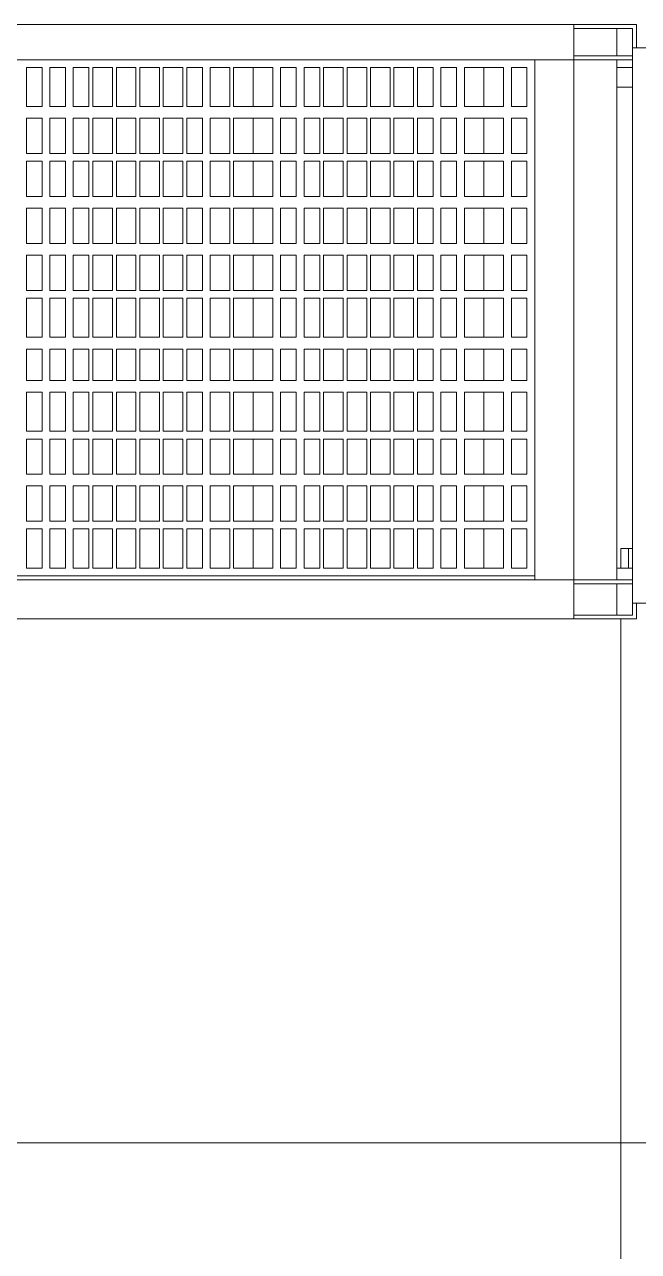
# Model space of a CAD drawing. Header units: metres. Extents: x -13545 to 152404, y -11890 to 28436.
# Drawn here: x 3751.6 to 3802.2, y 631 to 732.1 of the extents above; entities that cross this region are included whole.
import ezdxf

# ---------------------------------------------------------------- set-up
doc = ezdxf.new("R2010")
doc.units = ezdxf.units.M
doc.header["$LTSCALE"] = 100
doc.header["$MEASUREMENT"] = 0
doc.layers.get('0').update_dxf_attribs({"color": 9, "lineweight": 9})
doc.layers.add('25', color=8, linetype='Continuous', lineweight=9)
doc.layers.add('32-ekipman', color=9, linetype='Continuous', lineweight=9)
doc.styles.add('MuuM_TEXT-STANDART', font='ARIALN.TTF')
doc.dimstyles.new('MuuM_DIM200', dxfattribs={"dimscale": 20, "dimtxt": 2, "dimasz": 1, "dimexe": 1, "dimexo": 1, "dimgap": 1, "dimtad": 1, "dimdec": 1, "dimrnd": 0.5, "dimdsep": 46, "dimtxsty": 'MuuM_TEXT-STANDART', "dimblk": 'ARCHTICK', "dimcen": 0, "dimdle": 0.15, "dimclrd": 256, "dimclre": 256, "dimclrt": 256, "dimadec": 0, "dimazin": 0, "dimtfac": 5, "dimtdec": 1, "dimtix": 1, "dimtmove": 2, "dimatfit": 3, "dimldrblk": 'DOT', "dimfxl": 3, "dimfxlon": 1, "dimtolj": 1, "dimlwd": -1, "dimlwe": -1, "dimarcsym": 0})

# ---------------------------------------------------------------- blocks, each defined once
blk = doc.blocks.new('h')
for points in [[(182022.55, -16254.81), (182022.55, -16361.12)], [(182021.59, -16361.12), (182021.26, -16361.12), (182021.26, -16361.77)], [(182096.97, -16361.12), (182021.59, -16361.12)], [(182026.42, -16361.44), (182026.42, -16361.12)], [(182021.26, -16361.77), (182021.26, -16362.41)], [(182021.59, -16361.44), (182026.42, -16361.44)], [(182021.59, -16361.77), (182021.59, -16361.44)], [(182021.59, -16363.7), (182021.59, -16361.77)], [(182022.88, -16361.44), (182022.88, -16364.02)], [(182026.42, -16361.44), (182026.42, -16361.77)], [(182026.42, -16361.77), (182026.42, -16361.44)], [(182026.42, -16361.44), (182026.42, -16364.02)], [(182026.42, -16361.77), (182026.42, -16363.7)], [(182026.42, -16363.7), (182026.42, -16361.77)], [(182007.73, -16362.41), (182021.59, -16362.41)], [(182021.59, -16408.16), (182021.59, -16362.41)], [(182021.59, -16364.02), (182021.59, -16363.7)], [(182026.42, -16364.02), (182021.59, -16364.02)], [(182021.59, -16364.34), (182119.85, -16364.34)], [(182022.88, -16365.31), (182022.88, -16364.34)], [(182022.88, -16364.34), (182022.88, -16407.19)], [(182026.42, -16364.02), (182026.42, -16363.7)], [(182026.42, -16363.7), (182026.42, -16363.7)], [(182026.42, -16363.7), (182026.42, -16364.02)], [(182026.42, -16364.34), (182026.42, -16364.02)], [(182026.42, -16364.34), (182026.42, -16407.19)], [(182026.42, -16365.31), (182026.42, -16364.34)], [(182026.42, -16364.34), (182026.42, -16407.19)], [(182026.42, -16364.34), (182026.42, -16407.19)], [(182029.64, -16364.34), (182029.64, -16407.19)], [(182021.59, -16365.31), (182022.88, -16365.31)], [(182021.91, -16365.31), (182021.91, -16366.92)], [(182022.55, -16365.31), (182022.55, -16366.92)], [(182093.11, -16364.67), (182029.64, -16364.67)], [(182029.64, -16407.19), (182029.64, -16364.67)], [(182030.29, -16365.31), (182031.57, -16365.31)], [(182030.29, -16368.53), (182030.29, -16365.31)], [(182031.57, -16365.31), (182031.57, -16368.53)], [(182032.22, -16365.31), (182033.83, -16365.31)], [(182032.22, -16368.53), (182032.22, -16365.31)], [(182033.83, -16365.31), (182035.44, -16365.31)], [(182033.83, -16365.31), (182033.83, -16368.53)], [(182033.83, -16368.53), (182033.83, -16365.31)], [(182035.44, -16365.31), (182035.44, -16368.53)], [(182036.08, -16365.31), (182037.37, -16365.31)], [(182036.08, -16368.53), (182036.08, -16365.31)], [(182037.37, -16365.31), (182037.37, -16368.53)], [(182038.02, -16365.31), (182039.31, -16365.31)], [(182038.02, -16368.53), (182038.02, -16365.31)], [(182039.31, -16365.31), (182039.31, -16368.53)], [(182039.63, -16365.31), (182041.24, -16365.31)], [(182039.63, -16368.53), (182039.63, -16365.31)], [(182041.24, -16365.31), (182041.24, -16368.53)], [(182041.56, -16365.31), (182043.17, -16365.31)], [(182041.56, -16368.53), (182041.56, -16365.31)], [(182043.17, -16365.31), (182043.17, -16368.53)], [(182043.49, -16365.31), (182045.11, -16365.31)], [(182043.49, -16368.53), (182043.49, -16365.31)], [(182045.11, -16365.31), (182045.11, -16368.53)], [(182045.43, -16365.31), (182047.04, -16365.31)], [(182045.43, -16368.53), (182045.43, -16365.31)], [(182047.04, -16365.31), (182047.04, -16368.53)], [(182047.36, -16365.31), (182048.65, -16365.31)], [(182047.36, -16368.53), (182047.36, -16365.31)], [(182048.65, -16365.31), (182048.65, -16368.53)], [(182049.29, -16365.31), (182050.58, -16365.31)], [(182049.29, -16368.53), (182049.29, -16365.31)], [(182050.58, -16365.31), (182050.58, -16368.53)], [(182051.23, -16365.31), (182052.84, -16365.31)], [(182051.23, -16368.53), (182051.23, -16365.31)], [(182052.84, -16365.31), (182054.45, -16365.31)], [(182052.84, -16365.31), (182052.84, -16368.53)], [(182052.84, -16368.53), (182052.84, -16365.31)], [(182054.45, -16365.31), (182054.45, -16368.53)], [(182054.77, -16365.31), (182056.38, -16365.31)], [(182054.77, -16368.53), (182054.77, -16365.31)], [(182056.38, -16365.31), (182056.38, -16368.53)], [(182057.03, -16365.31), (182058.31, -16365.31)], [(182057.03, -16368.53), (182057.03, -16365.31)], [(182058.31, -16365.31), (182058.31, -16368.53)], [(182058.64, -16365.31), (182060.25, -16365.31)], [(182058.64, -16368.53), (182058.64, -16365.31)], [(182060.25, -16365.31), (182060.25, -16368.53)], [(182060.57, -16365.31), (182062.18, -16365.31)], [(182060.57, -16368.53), (182060.57, -16365.31)], [(182062.18, -16365.31), (182062.18, -16368.53)], [(182062.5, -16365.31), (182064.11, -16365.31)], [(182062.5, -16368.53), (182062.5, -16365.31)], [(182064.11, -16365.31), (182064.11, -16368.53)], [(182064.44, -16365.31), (182066.05, -16365.31)], [(182064.44, -16368.53), (182064.44, -16365.31)], [(182066.05, -16365.31), (182066.05, -16368.53)], [(182066.37, -16365.31), (182067.66, -16365.31)], [(182066.37, -16368.53), (182066.37, -16365.31)], [(182067.66, -16365.31), (182067.66, -16368.53)], [(182068.3, -16365.31), (182069.59, -16365.31)], [(182068.3, -16368.53), (182068.3, -16365.31)], [(182069.59, -16365.31), (182069.59, -16368.53)], [(182070.23, -16365.31), (182071.52, -16365.31)], [(182070.23, -16368.53), (182070.23, -16365.31)], [(182071.52, -16365.31), (182071.52, -16368.53)], [(182022.55, -16366.92), (182021.59, -16366.92)], [(182031.57, -16368.53), (182030.29, -16368.53)], [(182030.29, -16369.18), (182031.57, -16369.18)], [(182030.29, -16372.08), (182030.29, -16369.18)], [(182031.57, -16369.18), (182031.57, -16372.08)], [(182033.83, -16368.53), (182032.22, -16368.53)], [(182032.22, -16369.18), (182033.83, -16369.18)], [(182032.22, -16372.08), (182032.22, -16369.18)], [(182035.44, -16368.53), (182033.83, -16368.53)], [(182033.83, -16369.18), (182035.44, -16369.18)], [(182033.83, -16369.18), (182033.83, -16372.08)], [(182033.83, -16372.08), (182033.83, -16369.18)], [(182035.44, -16369.18), (182035.44, -16372.08)], [(182037.37, -16368.53), (182036.08, -16368.53)], [(182036.08, -16369.18), (182037.37, -16369.18)], [(182036.08, -16372.08), (182036.08, -16369.18)], [(182037.37, -16369.18), (182037.37, -16372.08)], [(182039.31, -16368.53), (182038.02, -16368.53)], [(182038.02, -16369.18), (182039.31, -16369.18)], [(182038.02, -16372.08), (182038.02, -16369.18)], [(182039.31, -16369.18), (182039.31, -16372.08)], [(182041.24, -16368.53), (182039.63, -16368.53)], [(182039.63, -16369.18), (182041.24, -16369.18)], [(182039.63, -16372.08), (182039.63, -16369.18)], [(182041.24, -16369.18), (182041.24, -16372.08)], [(182043.17, -16368.53), (182041.56, -16368.53)], [(182041.56, -16369.18), (182043.17, -16369.18)], [(182041.56, -16372.08), (182041.56, -16369.18)], [(182043.17, -16369.18), (182043.17, -16372.08)], [(182045.11, -16368.53), (182043.49, -16368.53)], [(182043.49, -16369.18), (182045.11, -16369.18)], [(182043.49, -16372.08), (182043.49, -16369.18)], [(182045.11, -16369.18), (182045.11, -16372.08)], [(182047.04, -16368.53), (182045.43, -16368.53)], [(182045.43, -16369.18), (182047.04, -16369.18)], [(182045.43, -16372.08), (182045.43, -16369.18)], [(182047.04, -16369.18), (182047.04, -16372.08)], [(182048.65, -16368.53), (182047.36, -16368.53)], [(182047.36, -16369.18), (182048.65, -16369.18)], [(182047.36, -16372.08), (182047.36, -16369.18)], [(182048.65, -16369.18), (182048.65, -16372.08)], [(182050.58, -16368.53), (182049.29, -16368.53)], [(182049.29, -16369.18), (182050.58, -16369.18)], [(182049.29, -16372.08), (182049.29, -16369.18)], [(182050.58, -16369.18), (182050.58, -16372.08)], [(182052.84, -16368.53), (182051.23, -16368.53)], [(182051.23, -16369.18), (182052.84, -16369.18)], [(182051.23, -16372.08), (182051.23, -16369.18)], [(182054.45, -16368.53), (182052.84, -16368.53)], [(182052.84, -16369.18), (182054.45, -16369.18)], [(182052.84, -16369.18), (182052.84, -16372.08)], [(182052.84, -16372.08), (182052.84, -16369.18)], [(182054.45, -16369.18), (182054.45, -16372.08)], [(182056.38, -16368.53), (182054.77, -16368.53)], [(182054.77, -16369.18), (182056.38, -16369.18)], [(182054.77, -16372.08), (182054.77, -16369.18)], [(182056.38, -16369.18), (182056.38, -16372.08)], [(182058.31, -16368.53), (182057.03, -16368.53)], [(182057.03, -16369.18), (182058.31, -16369.18)], [(182057.03, -16372.08), (182057.03, -16369.18)], [(182058.31, -16369.18), (182058.31, -16372.08)], [(182060.25, -16368.53), (182058.64, -16368.53)], [(182058.64, -16369.18), (182060.25, -16369.18)], [(182058.64, -16372.08), (182058.64, -16369.18)], [(182060.25, -16369.18), (182060.25, -16372.08)], [(182062.18, -16368.53), (182060.57, -16368.53)], [(182060.57, -16369.18), (182062.18, -16369.18)], [(182060.57, -16372.08), (182060.57, -16369.18)], [(182062.18, -16369.18), (182062.18, -16372.08)], [(182064.11, -16368.53), (182062.5, -16368.53)], [(182062.5, -16369.18), (182064.11, -16369.18)], [(182062.5, -16372.08), (182062.5, -16369.18)], [(182064.11, -16369.18), (182064.11, -16372.08)], [(182066.05, -16368.53), (182064.44, -16368.53)], [(182064.44, -16369.18), (182066.05, -16369.18)], [(182064.44, -16372.08), (182064.44, -16369.18)], [(182066.05, -16369.18), (182066.05, -16372.08)], [(182067.66, -16368.53), (182066.37, -16368.53)], [(182066.37, -16369.18), (182067.66, -16369.18)], [(182066.37, -16372.08), (182066.37, -16369.18)], [(182067.66, -16369.18), (182067.66, -16372.08)], [(182069.59, -16368.53), (182068.3, -16368.53)], [(182068.3, -16369.18), (182069.59, -16369.18)], [(182068.3, -16372.08), (182068.3, -16369.18)], [(182069.59, -16369.18), (182069.59, -16372.08)], [(182071.52, -16368.53), (182070.23, -16368.53)], [(182070.23, -16369.18), (182071.52, -16369.18)], [(182070.23, -16372.08), (182070.23, -16369.18)], [(182071.52, -16369.18), (182071.52, -16372.08)], [(182031.57, -16372.08), (182030.29, -16372.08)], [(182033.83, -16372.08), (182032.22, -16372.08)], [(182035.44, -16372.08), (182033.83, -16372.08)], [(182037.37, -16372.08), (182036.08, -16372.08)], [(182039.31, -16372.08), (182038.02, -16372.08)], [(182041.24, -16372.08), (182039.63, -16372.08)], [(182043.17, -16372.08), (182041.56, -16372.08)], [(182045.11, -16372.08), (182043.49, -16372.08)], [(182047.04, -16372.08), (182045.43, -16372.08)], [(182048.65, -16372.08), (182047.36, -16372.08)], [(182050.58, -16372.08), (182049.29, -16372.08)], [(182052.84, -16372.08), (182051.23, -16372.08)], [(182054.45, -16372.08), (182052.84, -16372.08)], [(182056.38, -16372.08), (182054.77, -16372.08)], [(182058.31, -16372.08), (182057.03, -16372.08)], [(182060.25, -16372.08), (182058.64, -16372.08)], [(182062.18, -16372.08), (182060.57, -16372.08)], [(182064.11, -16372.08), (182062.5, -16372.08)], [(182066.05, -16372.08), (182064.44, -16372.08)], [(182067.66, -16372.08), (182066.37, -16372.08)], [(182069.59, -16372.08), (182068.3, -16372.08)], [(182071.52, -16372.08), (182070.23, -16372.08)], [(182030.29, -16373.04), (182031.57, -16373.04)], [(182030.29, -16375.94), (182030.29, -16373.04)], [(182031.57, -16373.04), (182031.57, -16375.94)], [(182032.22, -16373.04), (182033.83, -16373.04)], [(182032.22, -16375.94), (182032.22, -16373.04)], [(182033.83, -16373.04), (182035.44, -16373.04)], [(182033.83, -16373.04), (182033.83, -16375.94)], [(182033.83, -16375.94), (182033.83, -16373.04)], [(182035.44, -16373.04), (182035.44, -16375.94)], [(182036.08, -16373.04), (182037.37, -16373.04)], [(182036.08, -16375.94), (182036.08, -16373.04)], [(182037.37, -16373.04), (182037.37, -16375.94)], [(182038.02, -16373.04), (182039.31, -16373.04)], [(182038.02, -16375.94), (182038.02, -16373.04)], [(182039.31, -16373.04), (182039.31, -16375.94)], [(182039.63, -16373.04), (182041.24, -16373.04)], [(182039.63, -16375.94), (182039.63, -16373.04)], [(182041.24, -16373.04), (182041.24, -16375.94)], [(182041.56, -16373.04), (182043.17, -16373.04)], [(182041.56, -16375.94), (182041.56, -16373.04)], [(182043.17, -16373.04), (182043.17, -16375.94)], [(182043.49, -16373.04), (182045.11, -16373.04)], [(182043.49, -16375.94), (182043.49, -16373.04)], [(182045.11, -16373.04), (182045.11, -16375.94)], [(182045.43, -16373.04), (182047.04, -16373.04)], [(182045.43, -16375.94), (182045.43, -16373.04)], [(182047.04, -16373.04), (182047.04, -16375.94)], [(182047.36, -16373.04), (182048.65, -16373.04)], [(182047.36, -16375.94), (182047.36, -16373.04)], [(182048.65, -16373.04), (182048.65, -16375.94)], [(182049.29, -16373.04), (182050.58, -16373.04)], [(182049.29, -16375.94), (182049.29, -16373.04)], [(182050.58, -16373.04), (182050.58, -16375.94)], [(182051.23, -16373.04), (182052.84, -16373.04)], [(182051.23, -16375.94), (182051.23, -16373.04)], [(182052.84, -16373.04), (182054.45, -16373.04)], [(182052.84, -16373.04), (182052.84, -16375.94)], [(182052.84, -16375.94), (182052.84, -16373.04)], [(182054.45, -16373.04), (182054.45, -16375.94)], [(182054.77, -16373.04), (182056.38, -16373.04)], [(182054.77, -16375.94), (182054.77, -16373.04)], [(182056.38, -16373.04), (182056.38, -16375.94)], [(182057.03, -16373.04), (182058.31, -16373.04)], [(182057.03, -16375.94), (182057.03, -16373.04)], [(182058.31, -16373.04), (182058.31, -16375.94)], [(182058.64, -16373.04), (182060.25, -16373.04)], [(182058.64, -16375.94), (182058.64, -16373.04)], [(182060.25, -16373.04), (182060.25, -16375.94)], [(182060.57, -16373.04), (182062.18, -16373.04)], [(182060.57, -16375.94), (182060.57, -16373.04)], [(182062.18, -16373.04), (182062.18, -16375.94)], [(182062.5, -16373.04), (182064.11, -16373.04)], [(182062.5, -16375.94), (182062.5, -16373.04)], [(182064.11, -16373.04), (182064.11, -16375.94)], [(182064.44, -16373.04), (182066.05, -16373.04)], [(182064.44, -16375.94), (182064.44, -16373.04)], [(182066.05, -16373.04), (182066.05, -16375.94)], [(182066.37, -16373.04), (182067.66, -16373.04)], [(182066.37, -16375.94), (182066.37, -16373.04)], [(182067.66, -16373.04), (182067.66, -16375.94)], [(182068.3, -16373.04), (182069.59, -16373.04)], [(182068.3, -16375.94), (182068.3, -16373.04)], [(182069.59, -16373.04), (182069.59, -16375.94)], [(182070.23, -16373.04), (182071.52, -16373.04)], [(182070.23, -16375.94), (182070.23, -16373.04)], [(182071.52, -16373.04), (182071.52, -16375.94)], [(182031.57, -16375.94), (182030.29, -16375.94)], [(182033.83, -16375.94), (182032.22, -16375.94)], [(182035.44, -16375.94), (182033.83, -16375.94)], [(182037.37, -16375.94), (182036.08, -16375.94)], [(182039.31, -16375.94), (182038.02, -16375.94)], [(182041.24, -16375.94), (182039.63, -16375.94)], [(182043.17, -16375.94), (182041.56, -16375.94)], [(182045.11, -16375.94), (182043.49, -16375.94)], [(182047.04, -16375.94), (182045.43, -16375.94)], [(182048.65, -16375.94), (182047.36, -16375.94)], [(182050.58, -16375.94), (182049.29, -16375.94)], [(182052.84, -16375.94), (182051.23, -16375.94)], [(182054.45, -16375.94), (182052.84, -16375.94)], [(182056.38, -16375.94), (182054.77, -16375.94)], [(182058.31, -16375.94), (182057.03, -16375.94)], [(182060.25, -16375.94), (182058.64, -16375.94)], [(182062.18, -16375.94), (182060.57, -16375.94)], [(182064.11, -16375.94), (182062.5, -16375.94)], [(182066.05, -16375.94), (182064.44, -16375.94)], [(182067.66, -16375.94), (182066.37, -16375.94)], [(182069.59, -16375.94), (182068.3, -16375.94)], [(182071.52, -16375.94), (182070.23, -16375.94)], [(182030.29, -16376.59), (182031.57, -16376.59)], [(182030.29, -16379.81), (182030.29, -16376.59)], [(182031.57, -16376.59), (182031.57, -16379.81)], [(182032.22, -16376.59), (182033.83, -16376.59)], [(182032.22, -16379.81), (182032.22, -16376.59)], [(182033.83, -16376.59), (182035.44, -16376.59)], [(182033.83, -16376.59), (182033.83, -16379.81)], [(182033.83, -16379.81), (182033.83, -16376.59)], [(182035.44, -16376.59), (182035.44, -16379.81)], [(182036.08, -16376.59), (182037.37, -16376.59)], [(182036.08, -16379.81), (182036.08, -16376.59)], [(182037.37, -16376.59), (182037.37, -16379.81)], [(182038.02, -16376.59), (182039.31, -16376.59)], [(182038.02, -16379.81), (182038.02, -16376.59)], [(182039.31, -16376.59), (182039.31, -16379.81)], [(182039.63, -16376.59), (182041.24, -16376.59)], [(182039.63, -16379.81), (182039.63, -16376.59)], [(182041.24, -16376.59), (182041.24, -16379.81)], [(182041.56, -16376.59), (182043.17, -16376.59)], [(182041.56, -16379.81), (182041.56, -16376.59)], [(182043.17, -16376.59), (182043.17, -16379.81)], [(182043.49, -16376.59), (182045.11, -16376.59)], [(182043.49, -16379.81), (182043.49, -16376.59)], [(182045.11, -16376.59), (182045.11, -16379.81)], [(182045.43, -16376.59), (182047.04, -16376.59)], [(182045.43, -16379.81), (182045.43, -16376.59)], [(182047.04, -16376.59), (182047.04, -16379.81)], [(182047.36, -16376.59), (182048.65, -16376.59)], [(182047.36, -16379.81), (182047.36, -16376.59)], [(182048.65, -16376.59), (182048.65, -16379.81)], [(182049.29, -16376.59), (182050.58, -16376.59)], [(182049.29, -16379.81), (182049.29, -16376.59)], [(182050.58, -16376.59), (182050.58, -16379.81)], [(182051.23, -16376.59), (182052.84, -16376.59)], [(182051.23, -16379.81), (182051.23, -16376.59)], [(182052.84, -16376.59), (182054.45, -16376.59)], [(182052.84, -16376.59), (182052.84, -16379.81)], [(182052.84, -16379.81), (182052.84, -16376.59)], [(182054.45, -16376.59), (182054.45, -16379.81)], [(182054.77, -16376.59), (182056.38, -16376.59)], [(182054.77, -16379.81), (182054.77, -16376.59)], [(182056.38, -16376.59), (182056.38, -16379.81)], [(182057.03, -16376.59), (182058.31, -16376.59)], [(182057.03, -16379.81), (182057.03, -16376.59)], [(182058.31, -16376.59), (182058.31, -16379.81)], [(182058.64, -16376.59), (182060.25, -16376.59)], [(182058.64, -16379.81), (182058.64, -16376.59)], [(182060.25, -16376.59), (182060.25, -16379.81)], [(182060.57, -16376.59), (182062.18, -16376.59)], [(182060.57, -16379.81), (182060.57, -16376.59)], [(182062.18, -16376.59), (182062.18, -16379.81)], [(182062.5, -16376.59), (182064.11, -16376.59)], [(182062.5, -16379.81), (182062.5, -16376.59)], [(182064.11, -16376.59), (182064.11, -16379.81)], [(182064.44, -16376.59), (182066.05, -16376.59)], [(182064.44, -16379.81), (182064.44, -16376.59)], [(182066.05, -16376.59), (182066.05, -16379.81)], [(182066.37, -16376.59), (182067.66, -16376.59)], [(182066.37, -16379.81), (182066.37, -16376.59)], [(182067.66, -16376.59), (182067.66, -16379.81)], [(182068.3, -16376.59), (182069.59, -16376.59)], [(182068.3, -16379.81), (182068.3, -16376.59)], [(182069.59, -16376.59), (182069.59, -16379.81)], [(182070.23, -16376.59), (182071.52, -16376.59)], [(182070.23, -16379.81), (182070.23, -16376.59)], [(182071.52, -16376.59), (182071.52, -16379.81)], [(182031.57, -16379.81), (182030.29, -16379.81)], [(182033.83, -16379.81), (182032.22, -16379.81)], [(182035.44, -16379.81), (182033.83, -16379.81)], [(182037.37, -16379.81), (182036.08, -16379.81)], [(182039.31, -16379.81), (182038.02, -16379.81)], [(182041.24, -16379.81), (182039.63, -16379.81)], [(182043.17, -16379.81), (182041.56, -16379.81)], [(182045.11, -16379.81), (182043.49, -16379.81)], [(182047.04, -16379.81), (182045.43, -16379.81)], [(182048.65, -16379.81), (182047.36, -16379.81)], [(182050.58, -16379.81), (182049.29, -16379.81)], [(182052.84, -16379.81), (182051.23, -16379.81)], [(182054.45, -16379.81), (182052.84, -16379.81)], [(182056.38, -16379.81), (182054.77, -16379.81)], [(182058.31, -16379.81), (182057.03, -16379.81)], [(182060.25, -16379.81), (182058.64, -16379.81)], [(182062.18, -16379.81), (182060.57, -16379.81)], [(182064.11, -16379.81), (182062.5, -16379.81)], [(182066.05, -16379.81), (182064.44, -16379.81)], [(182067.66, -16379.81), (182066.37, -16379.81)], [(182069.59, -16379.81), (182068.3, -16379.81)], [(182071.52, -16379.81), (182070.23, -16379.81)], [(182030.29, -16380.77), (182031.57, -16380.77)], [(182030.29, -16383.35), (182030.29, -16380.77)], [(182031.57, -16380.77), (182031.57, -16383.35)], [(182032.22, -16380.77), (182033.83, -16380.77)], [(182032.22, -16383.35), (182032.22, -16380.77)], [(182033.83, -16380.77), (182035.44, -16380.77)], [(182033.83, -16380.77), (182033.83, -16383.35)], [(182033.83, -16383.35), (182033.83, -16380.77)], [(182035.44, -16380.77), (182035.44, -16383.35)], [(182036.08, -16380.77), (182037.37, -16380.77)], [(182036.08, -16383.35), (182036.08, -16380.77)], [(182037.37, -16380.77), (182037.37, -16383.35)], [(182038.02, -16380.77), (182039.31, -16380.77)], [(182038.02, -16383.35), (182038.02, -16380.77)], [(182039.31, -16380.77), (182039.31, -16383.35)], [(182039.63, -16380.77), (182041.24, -16380.77)], [(182039.63, -16383.35), (182039.63, -16380.77)], [(182041.24, -16380.77), (182041.24, -16383.35)], [(182041.56, -16380.77), (182043.17, -16380.77)], [(182041.56, -16383.35), (182041.56, -16380.77)], [(182043.17, -16380.77), (182043.17, -16383.35)], [(182043.49, -16380.77), (182045.11, -16380.77)], [(182043.49, -16383.35), (182043.49, -16380.77)], [(182045.11, -16380.77), (182045.11, -16383.35)], [(182045.43, -16380.77), (182047.04, -16380.77)], [(182045.43, -16383.35), (182045.43, -16380.77)], [(182047.04, -16380.77), (182047.04, -16383.35)], [(182047.36, -16380.77), (182048.65, -16380.77)], [(182047.36, -16383.35), (182047.36, -16380.77)], [(182048.65, -16380.77), (182048.65, -16383.35)], [(182049.29, -16380.77), (182050.58, -16380.77)], [(182049.29, -16383.35), (182049.29, -16380.77)], [(182050.58, -16380.77), (182050.58, -16383.35)], [(182051.23, -16380.77), (182052.84, -16380.77)], [(182051.23, -16383.35), (182051.23, -16380.77)], [(182052.84, -16380.77), (182054.45, -16380.77)], [(182052.84, -16380.77), (182052.84, -16383.35)], [(182052.84, -16383.35), (182052.84, -16380.77)], [(182054.45, -16380.77), (182054.45, -16383.35)], [(182054.77, -16380.77), (182056.38, -16380.77)], [(182054.77, -16383.35), (182054.77, -16380.77)], [(182056.38, -16380.77), (182056.38, -16383.35)], [(182057.03, -16380.77), (182058.31, -16380.77)], [(182057.03, -16383.35), (182057.03, -16380.77)], [(182058.31, -16380.77), (182058.31, -16383.35)], [(182058.64, -16380.77), (182060.25, -16380.77)], [(182058.64, -16383.35), (182058.64, -16380.77)], [(182060.25, -16380.77), (182060.25, -16383.35)], [(182060.57, -16380.77), (182062.18, -16380.77)], [(182060.57, -16383.35), (182060.57, -16380.77)], [(182062.18, -16380.77), (182062.18, -16383.35)], [(182062.5, -16380.77), (182064.11, -16380.77)], [(182062.5, -16383.35), (182062.5, -16380.77)], [(182064.11, -16380.77), (182064.11, -16383.35)], [(182064.44, -16380.77), (182066.05, -16380.77)], [(182064.44, -16383.35), (182064.44, -16380.77)], [(182066.05, -16380.77), (182066.05, -16383.35)], [(182066.37, -16380.77), (182067.66, -16380.77)], [(182066.37, -16383.35), (182066.37, -16380.77)], [(182067.66, -16380.77), (182067.66, -16383.35)], [(182068.3, -16380.77), (182069.59, -16380.77)], [(182068.3, -16383.35), (182068.3, -16380.77)], [(182069.59, -16380.77), (182069.59, -16383.35)], [(182070.23, -16380.77), (182071.52, -16380.77)], [(182070.23, -16383.35), (182070.23, -16380.77)], [(182071.52, -16380.77), (182071.52, -16383.35)], [(182031.57, -16383.35), (182030.29, -16383.35)], [(182033.83, -16383.35), (182032.22, -16383.35)], [(182035.44, -16383.35), (182033.83, -16383.35)], [(182037.37, -16383.35), (182036.08, -16383.35)], [(182039.31, -16383.35), (182038.02, -16383.35)], [(182041.24, -16383.35), (182039.63, -16383.35)], [(182043.17, -16383.35), (182041.56, -16383.35)], [(182045.11, -16383.35), (182043.49, -16383.35)], [(182047.04, -16383.35), (182045.43, -16383.35)], [(182048.65, -16383.35), (182047.36, -16383.35)], [(182050.58, -16383.35), (182049.29, -16383.35)], [(182052.84, -16383.35), (182051.23, -16383.35)], [(182054.45, -16383.35), (182052.84, -16383.35)], [(182056.38, -16383.35), (182054.77, -16383.35)], [(182058.31, -16383.35), (182057.03, -16383.35)], [(182060.25, -16383.35), (182058.64, -16383.35)], [(182062.18, -16383.35), (182060.57, -16383.35)], [(182064.11, -16383.35), (182062.5, -16383.35)], [(182066.05, -16383.35), (182064.44, -16383.35)], [(182067.66, -16383.35), (182066.37, -16383.35)], [(182069.59, -16383.35), (182068.3, -16383.35)], [(182071.52, -16383.35), (182070.23, -16383.35)], [(182030.29, -16384.32), (182031.57, -16384.32)], [(182030.29, -16387.54), (182030.29, -16384.32)], [(182031.57, -16384.32), (182031.57, -16387.54)], [(182032.22, -16384.32), (182033.83, -16384.32)], [(182032.22, -16387.54), (182032.22, -16384.32)], [(182033.83, -16384.32), (182035.44, -16384.32)], [(182033.83, -16384.32), (182033.83, -16387.54)], [(182033.83, -16387.54), (182033.83, -16384.32)], [(182035.44, -16384.32), (182035.44, -16387.54)], [(182036.08, -16384.32), (182037.37, -16384.32)], [(182036.08, -16387.54), (182036.08, -16384.32)], [(182037.37, -16384.32), (182037.37, -16387.54)], [(182038.02, -16384.32), (182039.31, -16384.32)], [(182038.02, -16387.54), (182038.02, -16384.32)], [(182039.31, -16384.32), (182039.31, -16387.54)], [(182039.63, -16384.32), (182041.24, -16384.32)], [(182039.63, -16387.54), (182039.63, -16384.32)], [(182041.24, -16384.32), (182041.24, -16387.54)], [(182041.56, -16384.32), (182043.17, -16384.32)], [(182041.56, -16387.54), (182041.56, -16384.32)], [(182043.17, -16384.32), (182043.17, -16387.54)], [(182043.49, -16384.32), (182045.11, -16384.32)], [(182043.49, -16387.54), (182043.49, -16384.32)], [(182045.11, -16384.32), (182045.11, -16387.54)], [(182045.43, -16384.32), (182047.04, -16384.32)], [(182045.43, -16387.54), (182045.43, -16384.32)], [(182047.04, -16384.32), (182047.04, -16387.54)], [(182047.36, -16384.32), (182048.65, -16384.32)], [(182047.36, -16387.54), (182047.36, -16384.32)], [(182048.65, -16384.32), (182048.65, -16387.54)], [(182049.29, -16384.32), (182050.58, -16384.32)], [(182049.29, -16387.54), (182049.29, -16384.32)], [(182050.58, -16384.32), (182050.58, -16387.54)], [(182051.23, -16384.32), (182052.84, -16384.32)], [(182051.23, -16387.54), (182051.23, -16384.32)], [(182052.84, -16384.32), (182054.45, -16384.32)], [(182052.84, -16384.32), (182052.84, -16387.54)], [(182052.84, -16387.54), (182052.84, -16384.32)], [(182054.45, -16384.32), (182054.45, -16387.54)], [(182054.77, -16384.32), (182056.38, -16384.32)], [(182054.77, -16387.54), (182054.77, -16384.32)], [(182056.38, -16384.32), (182056.38, -16387.54)], [(182057.03, -16384.32), (182058.31, -16384.32)], [(182057.03, -16387.54), (182057.03, -16384.32)], [(182058.31, -16384.32), (182058.31, -16387.54)], [(182058.64, -16384.32), (182060.25, -16384.32)], [(182058.64, -16387.54), (182058.64, -16384.32)], [(182060.25, -16384.32), (182060.25, -16387.54)], [(182060.57, -16384.32), (182062.18, -16384.32)], [(182060.57, -16387.54), (182060.57, -16384.32)], [(182062.18, -16384.32), (182062.18, -16387.54)], [(182062.5, -16384.32), (182064.11, -16384.32)], [(182062.5, -16387.54), (182062.5, -16384.32)], [(182064.11, -16384.32), (182064.11, -16387.54)], [(182064.44, -16384.32), (182066.05, -16384.32)], [(182064.44, -16387.54), (182064.44, -16384.32)], [(182066.05, -16384.32), (182066.05, -16387.54)], [(182066.37, -16384.32), (182067.66, -16384.32)], [(182066.37, -16387.54), (182066.37, -16384.32)], [(182067.66, -16384.32), (182067.66, -16387.54)], [(182068.3, -16384.32), (182069.59, -16384.32)], [(182068.3, -16387.54), (182068.3, -16384.32)], [(182069.59, -16384.32), (182069.59, -16387.54)], [(182070.23, -16384.32), (182071.52, -16384.32)], [(182070.23, -16387.54), (182070.23, -16384.32)], [(182071.52, -16384.32), (182071.52, -16387.54)], [(182031.57, -16387.54), (182030.29, -16387.54)], [(182033.83, -16387.54), (182032.22, -16387.54)], [(182035.44, -16387.54), (182033.83, -16387.54)], [(182037.37, -16387.54), (182036.08, -16387.54)], [(182039.31, -16387.54), (182038.02, -16387.54)], [(182041.24, -16387.54), (182039.63, -16387.54)], [(182043.17, -16387.54), (182041.56, -16387.54)], [(182045.11, -16387.54), (182043.49, -16387.54)], [(182047.04, -16387.54), (182045.43, -16387.54)], [(182048.65, -16387.54), (182047.36, -16387.54)], [(182050.58, -16387.54), (182049.29, -16387.54)], [(182052.84, -16387.54), (182051.23, -16387.54)], [(182054.45, -16387.54), (182052.84, -16387.54)], [(182056.38, -16387.54), (182054.77, -16387.54)], [(182058.31, -16387.54), (182057.03, -16387.54)], [(182060.25, -16387.54), (182058.64, -16387.54)], [(182062.18, -16387.54), (182060.57, -16387.54)], [(182064.11, -16387.54), (182062.5, -16387.54)], [(182066.05, -16387.54), (182064.44, -16387.54)], [(182067.66, -16387.54), (182066.37, -16387.54)], [(182069.59, -16387.54), (182068.3, -16387.54)], [(182071.52, -16387.54), (182070.23, -16387.54)], [(182030.29, -16388.18), (182031.57, -16388.18)], [(182030.29, -16391.08), (182030.29, -16388.18)], [(182031.57, -16388.18), (182031.57, -16391.08)], [(182032.22, -16388.18), (182033.83, -16388.18)], [(182032.22, -16391.08), (182032.22, -16388.18)], [(182033.83, -16388.18), (182035.44, -16388.18)], [(182033.83, -16388.18), (182033.83, -16391.08)], [(182033.83, -16391.08), (182033.83, -16388.18)], [(182035.44, -16388.18), (182035.44, -16391.08)], [(182036.08, -16388.18), (182037.37, -16388.18)], [(182036.08, -16391.08), (182036.08, -16388.18)], [(182037.37, -16388.18), (182037.37, -16391.08)], [(182038.02, -16388.18), (182039.31, -16388.18)], [(182038.02, -16391.08), (182038.02, -16388.18)], [(182039.31, -16388.18), (182039.31, -16391.08)], [(182039.63, -16388.18), (182041.24, -16388.18)], [(182039.63, -16391.08), (182039.63, -16388.18)], [(182041.24, -16388.18), (182041.24, -16391.08)], [(182041.56, -16388.18), (182043.17, -16388.18)], [(182041.56, -16391.08), (182041.56, -16388.18)], [(182043.17, -16388.18), (182043.17, -16391.08)], [(182043.49, -16388.18), (182045.11, -16388.18)], [(182043.49, -16391.08), (182043.49, -16388.18)], [(182045.11, -16388.18), (182045.11, -16391.08)], [(182045.43, -16388.18), (182047.04, -16388.18)], [(182045.43, -16391.08), (182045.43, -16388.18)], [(182047.04, -16388.18), (182047.04, -16391.08)], [(182047.36, -16388.18), (182048.65, -16388.18)], [(182047.36, -16391.08), (182047.36, -16388.18)], [(182048.65, -16388.18), (182048.65, -16391.08)], [(182049.29, -16388.18), (182050.58, -16388.18)], [(182049.29, -16391.08), (182049.29, -16388.18)], [(182050.58, -16388.18), (182050.58, -16391.08)], [(182051.23, -16388.18), (182052.84, -16388.18)], [(182051.23, -16391.08), (182051.23, -16388.18)], [(182052.84, -16388.18), (182054.45, -16388.18)], [(182052.84, -16388.18), (182052.84, -16391.08)], [(182052.84, -16391.08), (182052.84, -16388.18)], [(182054.45, -16388.18), (182054.45, -16391.08)], [(182054.77, -16388.18), (182056.38, -16388.18)], [(182054.77, -16391.08), (182054.77, -16388.18)], [(182056.38, -16388.18), (182056.38, -16391.08)], [(182057.03, -16388.18), (182058.31, -16388.18)], [(182057.03, -16391.08), (182057.03, -16388.18)], [(182058.31, -16388.18), (182058.31, -16391.08)], [(182058.64, -16388.18), (182060.25, -16388.18)], [(182058.64, -16391.08), (182058.64, -16388.18)], [(182060.25, -16388.18), (182060.25, -16391.08)], [(182060.57, -16388.18), (182062.18, -16388.18)], [(182060.57, -16391.08), (182060.57, -16388.18)], [(182062.18, -16388.18), (182062.18, -16391.08)], [(182062.5, -16388.18), (182064.11, -16388.18)], [(182062.5, -16391.08), (182062.5, -16388.18)], [(182064.11, -16388.18), (182064.11, -16391.08)], [(182064.44, -16388.18), (182066.05, -16388.18)], [(182064.44, -16391.08), (182064.44, -16388.18)], [(182066.05, -16388.18), (182066.05, -16391.08)], [(182066.37, -16388.18), (182067.66, -16388.18)], [(182066.37, -16391.08), (182066.37, -16388.18)], [(182067.66, -16388.18), (182067.66, -16391.08)], [(182068.3, -16388.18), (182069.59, -16388.18)], [(182068.3, -16391.08), (182068.3, -16388.18)], [(182069.59, -16388.18), (182069.59, -16391.08)], [(182070.23, -16388.18), (182071.52, -16388.18)], [(182070.23, -16391.08), (182070.23, -16388.18)], [(182071.52, -16388.18), (182071.52, -16391.08)], [(182031.57, -16391.08), (182030.29, -16391.08)], [(182033.83, -16391.08), (182032.22, -16391.08)], [(182035.44, -16391.08), (182033.83, -16391.08)], [(182037.37, -16391.08), (182036.08, -16391.08)], [(182039.31, -16391.08), (182038.02, -16391.08)], [(182041.24, -16391.08), (182039.63, -16391.08)], [(182043.17, -16391.08), (182041.56, -16391.08)], [(182045.11, -16391.08), (182043.49, -16391.08)], [(182047.04, -16391.08), (182045.43, -16391.08)], [(182048.65, -16391.08), (182047.36, -16391.08)], [(182050.58, -16391.08), (182049.29, -16391.08)], [(182052.84, -16391.08), (182051.23, -16391.08)], [(182054.45, -16391.08), (182052.84, -16391.08)], [(182056.38, -16391.08), (182054.77, -16391.08)], [(182058.31, -16391.08), (182057.03, -16391.08)], [(182060.25, -16391.08), (182058.64, -16391.08)], [(182062.18, -16391.08), (182060.57, -16391.08)], [(182064.11, -16391.08), (182062.5, -16391.08)], [(182066.05, -16391.08), (182064.44, -16391.08)], [(182067.66, -16391.08), (182066.37, -16391.08)], [(182069.59, -16391.08), (182068.3, -16391.08)], [(182071.52, -16391.08), (182070.23, -16391.08)], [(182030.29, -16392.05), (182031.57, -16392.05)], [(182030.29, -16394.95), (182030.29, -16392.05)], [(182031.57, -16392.05), (182031.57, -16394.95)], [(182032.22, -16392.05), (182033.83, -16392.05)], [(182032.22, -16394.95), (182032.22, -16392.05)], [(182033.83, -16392.05), (182035.44, -16392.05)], [(182033.83, -16392.05), (182033.83, -16394.95)], [(182033.83, -16394.95), (182033.83, -16392.05)], [(182035.44, -16392.05), (182035.44, -16394.95)], [(182036.08, -16392.05), (182037.37, -16392.05)], [(182036.08, -16394.95), (182036.08, -16392.05)], [(182037.37, -16392.05), (182037.37, -16394.95)], [(182038.02, -16392.05), (182039.31, -16392.05)], [(182038.02, -16394.95), (182038.02, -16392.05)], [(182039.31, -16392.05), (182039.31, -16394.95)], [(182039.63, -16392.05), (182041.24, -16392.05)], [(182039.63, -16394.95), (182039.63, -16392.05)], [(182041.24, -16392.05), (182041.24, -16394.95)], [(182041.56, -16392.05), (182043.17, -16392.05)], [(182041.56, -16394.95), (182041.56, -16392.05)], [(182043.17, -16392.05), (182043.17, -16394.95)], [(182043.49, -16392.05), (182045.11, -16392.05)], [(182043.49, -16394.95), (182043.49, -16392.05)], [(182045.11, -16392.05), (182045.11, -16394.95)], [(182045.43, -16392.05), (182047.04, -16392.05)], [(182045.43, -16394.95), (182045.43, -16392.05)], [(182047.04, -16392.05), (182047.04, -16394.95)], [(182047.36, -16392.05), (182048.65, -16392.05)], [(182047.36, -16394.95), (182047.36, -16392.05)], [(182048.65, -16392.05), (182048.65, -16394.95)], [(182049.29, -16392.05), (182050.58, -16392.05)], [(182049.29, -16394.95), (182049.29, -16392.05)], [(182050.58, -16392.05), (182050.58, -16394.95)], [(182051.23, -16392.05), (182052.84, -16392.05)], [(182051.23, -16394.95), (182051.23, -16392.05)], [(182052.84, -16392.05), (182054.45, -16392.05)], [(182052.84, -16392.05), (182052.84, -16394.95)], [(182052.84, -16394.95), (182052.84, -16392.05)], [(182054.45, -16392.05), (182054.45, -16394.95)], [(182054.77, -16392.05), (182056.38, -16392.05)], [(182054.77, -16394.95), (182054.77, -16392.05)], [(182056.38, -16392.05), (182056.38, -16394.95)], [(182057.03, -16392.05), (182058.31, -16392.05)], [(182057.03, -16394.95), (182057.03, -16392.05)], [(182058.31, -16392.05), (182058.31, -16394.95)], [(182058.64, -16392.05), (182060.25, -16392.05)], [(182058.64, -16394.95), (182058.64, -16392.05)], [(182060.25, -16392.05), (182060.25, -16394.95)], [(182060.57, -16392.05), (182062.18, -16392.05)], [(182060.57, -16394.95), (182060.57, -16392.05)], [(182062.18, -16392.05), (182062.18, -16394.95)], [(182062.5, -16392.05), (182064.11, -16392.05)], [(182062.5, -16394.95), (182062.5, -16392.05)], [(182064.11, -16392.05), (182064.11, -16394.95)], [(182064.44, -16392.05), (182066.05, -16392.05)], [(182064.44, -16394.95), (182064.44, -16392.05)], [(182066.05, -16392.05), (182066.05, -16394.95)], [(182066.37, -16392.05), (182067.66, -16392.05)], [(182066.37, -16394.95), (182066.37, -16392.05)], [(182067.66, -16392.05), (182067.66, -16394.95)], [(182068.3, -16392.05), (182069.59, -16392.05)], [(182068.3, -16394.95), (182068.3, -16392.05)], [(182069.59, -16392.05), (182069.59, -16394.95)], [(182070.23, -16392.05), (182071.52, -16392.05)], [(182070.23, -16394.95), (182070.23, -16392.05)], [(182071.52, -16392.05), (182071.52, -16394.95)], [(182031.57, -16394.95), (182030.29, -16394.95)], [(182033.83, -16394.95), (182032.22, -16394.95)], [(182035.44, -16394.95), (182033.83, -16394.95)], [(182037.37, -16394.95), (182036.08, -16394.95)], [(182039.31, -16394.95), (182038.02, -16394.95)], [(182041.24, -16394.95), (182039.63, -16394.95)], [(182043.17, -16394.95), (182041.56, -16394.95)], [(182045.11, -16394.95), (182043.49, -16394.95)], [(182047.04, -16394.95), (182045.43, -16394.95)], [(182048.65, -16394.95), (182047.36, -16394.95)], [(182050.58, -16394.95), (182049.29, -16394.95)], [(182052.84, -16394.95), (182051.23, -16394.95)], [(182054.45, -16394.95), (182052.84, -16394.95)], [(182056.38, -16394.95), (182054.77, -16394.95)], [(182058.31, -16394.95), (182057.03, -16394.95)], [(182060.25, -16394.95), (182058.64, -16394.95)], [(182062.18, -16394.95), (182060.57, -16394.95)], [(182064.11, -16394.95), (182062.5, -16394.95)], [(182066.05, -16394.95), (182064.44, -16394.95)], [(182067.66, -16394.95), (182066.37, -16394.95)], [(182069.59, -16394.95), (182068.3, -16394.95)], [(182071.52, -16394.95), (182070.23, -16394.95)], [(182030.29, -16395.92), (182031.57, -16395.92)], [(182030.29, -16398.82), (182030.29, -16395.92)], [(182031.57, -16395.92), (182031.57, -16398.82)], [(182032.22, -16395.92), (182033.83, -16395.92)], [(182032.22, -16398.82), (182032.22, -16395.92)], [(182033.83, -16395.92), (182035.44, -16395.92)], [(182033.83, -16395.92), (182033.83, -16398.82)], [(182033.83, -16398.82), (182033.83, -16395.92)], [(182035.44, -16395.92), (182035.44, -16398.82)], [(182036.08, -16395.92), (182037.37, -16395.92)], [(182036.08, -16398.82), (182036.08, -16395.92)], [(182037.37, -16395.92), (182037.37, -16398.82)], [(182038.02, -16395.92), (182039.31, -16395.92)], [(182038.02, -16398.82), (182038.02, -16395.92)], [(182039.31, -16395.92), (182039.31, -16398.82)], [(182039.63, -16395.92), (182041.24, -16395.92)], [(182039.63, -16398.82), (182039.63, -16395.92)], [(182041.24, -16395.92), (182041.24, -16398.82)], [(182041.56, -16395.92), (182043.17, -16395.92)], [(182041.56, -16398.82), (182041.56, -16395.92)], [(182043.17, -16395.92), (182043.17, -16398.82)], [(182043.49, -16395.92), (182045.11, -16395.92)], [(182043.49, -16398.82), (182043.49, -16395.92)], [(182045.11, -16395.92), (182045.11, -16398.82)], [(182045.43, -16395.92), (182047.04, -16395.92)], [(182045.43, -16398.82), (182045.43, -16395.92)], [(182047.04, -16395.92), (182047.04, -16398.82)], [(182047.36, -16395.92), (182048.65, -16395.92)], [(182047.36, -16398.82), (182047.36, -16395.92)], [(182048.65, -16395.92), (182048.65, -16398.82)], [(182049.29, -16395.92), (182050.58, -16395.92)], [(182049.29, -16398.82), (182049.29, -16395.92)], [(182050.58, -16395.92), (182050.58, -16398.82)], [(182051.23, -16395.92), (182052.84, -16395.92)], [(182051.23, -16398.82), (182051.23, -16395.92)], [(182052.84, -16395.92), (182054.45, -16395.92)], [(182052.84, -16395.92), (182052.84, -16398.82)], [(182052.84, -16398.82), (182052.84, -16395.92)], [(182054.45, -16395.92), (182054.45, -16398.82)], [(182054.77, -16395.92), (182056.38, -16395.92)], [(182054.77, -16398.82), (182054.77, -16395.92)], [(182056.38, -16395.92), (182056.38, -16398.82)], [(182057.03, -16395.92), (182058.31, -16395.92)], [(182057.03, -16398.82), (182057.03, -16395.92)], [(182058.31, -16395.92), (182058.31, -16398.82)], [(182058.64, -16395.92), (182060.25, -16395.92)], [(182058.64, -16398.82), (182058.64, -16395.92)], [(182060.25, -16395.92), (182060.25, -16398.82)], [(182060.57, -16395.92), (182062.18, -16395.92)], [(182060.57, -16398.82), (182060.57, -16395.92)], [(182062.18, -16395.92), (182062.18, -16398.82)], [(182062.5, -16395.92), (182064.11, -16395.92)], [(182062.5, -16398.82), (182062.5, -16395.92)], [(182064.11, -16395.92), (182064.11, -16398.82)], [(182064.44, -16395.92), (182066.05, -16395.92)], [(182064.44, -16398.82), (182064.44, -16395.92)], [(182066.05, -16395.92), (182066.05, -16398.82)], [(182066.37, -16395.92), (182067.66, -16395.92)], [(182066.37, -16398.82), (182066.37, -16395.92)], [(182067.66, -16395.92), (182067.66, -16398.82)], [(182068.3, -16395.92), (182069.59, -16395.92)], [(182068.3, -16398.82), (182068.3, -16395.92)], [(182069.59, -16395.92), (182069.59, -16398.82)], [(182070.23, -16395.92), (182071.52, -16395.92)], [(182070.23, -16398.82), (182070.23, -16395.92)], [(182071.52, -16395.92), (182071.52, -16398.82)], [(182031.57, -16398.82), (182030.29, -16398.82)], [(182030.29, -16399.46), (182031.57, -16399.46)], [(182030.29, -16402.36), (182030.29, -16399.46)], [(182031.57, -16399.46), (182031.57, -16402.36)], [(182033.83, -16398.82), (182032.22, -16398.82)], [(182032.22, -16399.46), (182033.83, -16399.46)], [(182032.22, -16402.36), (182032.22, -16399.46)], [(182035.44, -16398.82), (182033.83, -16398.82)], [(182033.83, -16399.46), (182035.44, -16399.46)], [(182033.83, -16399.46), (182033.83, -16402.36)], [(182033.83, -16402.36), (182033.83, -16399.46)], [(182035.44, -16399.46), (182035.44, -16402.36)], [(182037.37, -16398.82), (182036.08, -16398.82)], [(182036.08, -16399.46), (182037.37, -16399.46)], [(182036.08, -16402.36), (182036.08, -16399.46)], [(182037.37, -16399.46), (182037.37, -16402.36)], [(182039.31, -16398.82), (182038.02, -16398.82)], [(182038.02, -16399.46), (182039.31, -16399.46)], [(182038.02, -16402.36), (182038.02, -16399.46)], [(182039.31, -16399.46), (182039.31, -16402.36)], [(182041.24, -16398.82), (182039.63, -16398.82)], [(182039.63, -16399.46), (182041.24, -16399.46)], [(182039.63, -16402.36), (182039.63, -16399.46)], [(182041.24, -16399.46), (182041.24, -16402.36)], [(182043.17, -16398.82), (182041.56, -16398.82)], [(182041.56, -16399.46), (182043.17, -16399.46)], [(182041.56, -16402.36), (182041.56, -16399.46)], [(182043.17, -16399.46), (182043.17, -16402.36)], [(182045.11, -16398.82), (182043.49, -16398.82)], [(182043.49, -16399.46), (182045.11, -16399.46)], [(182043.49, -16402.36), (182043.49, -16399.46)], [(182045.11, -16399.46), (182045.11, -16402.36)], [(182047.04, -16398.82), (182045.43, -16398.82)], [(182045.43, -16399.46), (182047.04, -16399.46)], [(182045.43, -16402.36), (182045.43, -16399.46)], [(182047.04, -16399.46), (182047.04, -16402.36)], [(182048.65, -16398.82), (182047.36, -16398.82)], [(182047.36, -16399.46), (182048.65, -16399.46)], [(182047.36, -16402.36), (182047.36, -16399.46)], [(182048.65, -16399.46), (182048.65, -16402.36)], [(182050.58, -16398.82), (182049.29, -16398.82)], [(182049.29, -16399.46), (182050.58, -16399.46)], [(182049.29, -16402.36), (182049.29, -16399.46)], [(182050.58, -16399.46), (182050.58, -16402.36)], [(182052.84, -16398.82), (182051.23, -16398.82)], [(182051.23, -16399.46), (182052.84, -16399.46)], [(182051.23, -16402.36), (182051.23, -16399.46)], [(182054.45, -16398.82), (182052.84, -16398.82)], [(182052.84, -16399.46), (182054.45, -16399.46)], [(182052.84, -16399.46), (182052.84, -16402.36)], [(182052.84, -16402.36), (182052.84, -16399.46)], [(182054.45, -16399.46), (182054.45, -16402.36)], [(182056.38, -16398.82), (182054.77, -16398.82)], [(182054.77, -16399.46), (182056.38, -16399.46)], [(182054.77, -16402.36), (182054.77, -16399.46)], [(182056.38, -16399.46), (182056.38, -16402.36)], [(182058.31, -16398.82), (182057.03, -16398.82)], [(182057.03, -16399.46), (182058.31, -16399.46)], [(182057.03, -16402.36), (182057.03, -16399.46)], [(182058.31, -16399.46), (182058.31, -16402.36)], [(182060.25, -16398.82), (182058.64, -16398.82)], [(182058.64, -16399.46), (182060.25, -16399.46)], [(182058.64, -16402.36), (182058.64, -16399.46)], [(182060.25, -16399.46), (182060.25, -16402.36)], [(182062.18, -16398.82), (182060.57, -16398.82)], [(182060.57, -16399.46), (182062.18, -16399.46)], [(182060.57, -16402.36), (182060.57, -16399.46)], [(182062.18, -16399.46), (182062.18, -16402.36)], [(182064.11, -16398.82), (182062.5, -16398.82)], [(182062.5, -16399.46), (182064.11, -16399.46)], [(182062.5, -16402.36), (182062.5, -16399.46)], [(182064.11, -16399.46), (182064.11, -16402.36)], [(182066.05, -16398.82), (182064.44, -16398.82)], [(182064.44, -16399.46), (182066.05, -16399.46)], [(182064.44, -16402.36), (182064.44, -16399.46)], [(182066.05, -16399.46), (182066.05, -16402.36)], [(182067.66, -16398.82), (182066.37, -16398.82)], [(182066.37, -16399.46), (182067.66, -16399.46)], [(182066.37, -16402.36), (182066.37, -16399.46)], [(182067.66, -16399.46), (182067.66, -16402.36)], [(182069.59, -16398.82), (182068.3, -16398.82)], [(182068.3, -16399.46), (182069.59, -16399.46)], [(182068.3, -16402.36), (182068.3, -16399.46)], [(182069.59, -16399.46), (182069.59, -16402.36)], [(182071.52, -16398.82), (182070.23, -16398.82)], [(182070.23, -16399.46), (182071.52, -16399.46)], [(182070.23, -16402.36), (182070.23, -16399.46)], [(182071.52, -16399.46), (182071.52, -16402.36)], [(182031.57, -16402.36), (182030.29, -16402.36)], [(182033.83, -16402.36), (182032.22, -16402.36)], [(182035.44, -16402.36), (182033.83, -16402.36)], [(182037.37, -16402.36), (182036.08, -16402.36)], [(182039.31, -16402.36), (182038.02, -16402.36)], [(182041.24, -16402.36), (182039.63, -16402.36)], [(182043.17, -16402.36), (182041.56, -16402.36)], [(182045.11, -16402.36), (182043.49, -16402.36)], [(182047.04, -16402.36), (182045.43, -16402.36)], [(182048.65, -16402.36), (182047.36, -16402.36)], [(182050.58, -16402.36), (182049.29, -16402.36)], [(182052.84, -16402.36), (182051.23, -16402.36)], [(182054.45, -16402.36), (182052.84, -16402.36)], [(182056.38, -16402.36), (182054.77, -16402.36)], [(182058.31, -16402.36), (182057.03, -16402.36)], [(182060.25, -16402.36), (182058.64, -16402.36)], [(182062.18, -16402.36), (182060.57, -16402.36)], [(182064.11, -16402.36), (182062.5, -16402.36)], [(182066.05, -16402.36), (182064.44, -16402.36)], [(182067.66, -16402.36), (182066.37, -16402.36)], [(182069.59, -16402.36), (182068.3, -16402.36)], [(182071.52, -16402.36), (182070.23, -16402.36)], [(182030.29, -16403.33), (182031.57, -16403.33)], [(182030.29, -16406.55), (182030.29, -16403.33)], [(182031.57, -16403.33), (182031.57, -16406.55)], [(182032.22, -16403.33), (182033.83, -16403.33)], [(182032.22, -16406.55), (182032.22, -16403.33)], [(182033.83, -16403.33), (182035.44, -16403.33)], [(182033.83, -16403.33), (182033.83, -16406.55)], [(182033.83, -16406.55), (182033.83, -16403.33)], [(182035.44, -16403.33), (182035.44, -16406.55)], [(182036.08, -16403.33), (182037.37, -16403.33)], [(182036.08, -16406.55), (182036.08, -16403.33)], [(182037.37, -16403.33), (182037.37, -16406.55)], [(182038.02, -16403.33), (182039.31, -16403.33)], [(182038.02, -16406.55), (182038.02, -16403.33)], [(182039.31, -16403.33), (182039.31, -16406.55)], [(182039.63, -16403.33), (182041.24, -16403.33)], [(182039.63, -16406.55), (182039.63, -16403.33)], [(182041.24, -16403.33), (182041.24, -16406.55)], [(182041.56, -16403.33), (182043.17, -16403.33)], [(182041.56, -16406.55), (182041.56, -16403.33)], [(182043.17, -16403.33), (182043.17, -16406.55)], [(182043.49, -16403.33), (182045.11, -16403.33)], [(182043.49, -16406.55), (182043.49, -16403.33)], [(182045.11, -16403.33), (182045.11, -16406.55)], [(182045.43, -16403.33), (182047.04, -16403.33)], [(182045.43, -16406.55), (182045.43, -16403.33)], [(182047.04, -16403.33), (182047.04, -16406.55)], [(182047.36, -16403.33), (182048.65, -16403.33)], [(182047.36, -16406.55), (182047.36, -16403.33)], [(182048.65, -16403.33), (182048.65, -16406.55)], [(182049.29, -16403.33), (182050.58, -16403.33)], [(182049.29, -16406.55), (182049.29, -16403.33)], [(182050.58, -16403.33), (182050.58, -16406.55)], [(182051.23, -16403.33), (182052.84, -16403.33)], [(182051.23, -16406.55), (182051.23, -16403.33)], [(182052.84, -16403.33), (182054.45, -16403.33)], [(182052.84, -16403.33), (182052.84, -16406.55)], [(182052.84, -16406.55), (182052.84, -16403.33)], [(182054.45, -16403.33), (182054.45, -16406.55)], [(182054.77, -16403.33), (182056.38, -16403.33)], [(182054.77, -16406.55), (182054.77, -16403.33)], [(182056.38, -16403.33), (182056.38, -16406.55)], [(182057.03, -16403.33), (182058.31, -16403.33)], [(182057.03, -16406.55), (182057.03, -16403.33)], [(182058.31, -16403.33), (182058.31, -16406.55)], [(182058.64, -16403.33), (182060.25, -16403.33)], [(182058.64, -16406.55), (182058.64, -16403.33)], [(182060.25, -16403.33), (182060.25, -16406.55)], [(182060.57, -16403.33), (182062.18, -16403.33)], [(182060.57, -16406.55), (182060.57, -16403.33)], [(182062.18, -16403.33), (182062.18, -16406.55)], [(182062.5, -16403.33), (182064.11, -16403.33)], [(182062.5, -16406.55), (182062.5, -16403.33)], [(182064.11, -16403.33), (182064.11, -16406.55)], [(182064.44, -16403.33), (182066.05, -16403.33)], [(182064.44, -16406.55), (182064.44, -16403.33)], [(182066.05, -16403.33), (182066.05, -16406.55)], [(182066.37, -16403.33), (182067.66, -16403.33)], [(182066.37, -16406.55), (182066.37, -16403.33)], [(182067.66, -16403.33), (182067.66, -16406.55)], [(182068.3, -16403.33), (182069.59, -16403.33)], [(182068.3, -16406.55), (182068.3, -16403.33)], [(182069.59, -16403.33), (182069.59, -16406.55)], [(182070.23, -16403.33), (182071.52, -16403.33)], [(182070.23, -16406.55), (182070.23, -16403.33)], [(182071.52, -16403.33), (182071.52, -16406.55)], [(182021.59, -16404.94), (182022.88, -16404.94)], [(182022.88, -16406.55), (182022.88, -16404.94)], [(182026.42, -16406.55), (182026.42, -16404.94)], [(182021.59, -16406.55), (182022.88, -16406.55)], [(182031.57, -16406.55), (182030.29, -16406.55)], [(182033.83, -16406.55), (182032.22, -16406.55)], [(182035.44, -16406.55), (182033.83, -16406.55)], [(182037.37, -16406.55), (182036.08, -16406.55)], [(182039.31, -16406.55), (182038.02, -16406.55)], [(182041.24, -16406.55), (182039.63, -16406.55)], [(182043.17, -16406.55), (182041.56, -16406.55)], [(182045.11, -16406.55), (182043.49, -16406.55)], [(182047.04, -16406.55), (182045.43, -16406.55)], [(182048.65, -16406.55), (182047.36, -16406.55)], [(182050.58, -16406.55), (182049.29, -16406.55)], [(182052.84, -16406.55), (182051.23, -16406.55)], [(182054.45, -16406.55), (182052.84, -16406.55)], [(182056.38, -16406.55), (182054.77, -16406.55)], [(182058.31, -16406.55), (182057.03, -16406.55)], [(182060.25, -16406.55), (182058.64, -16406.55)], [(182062.18, -16406.55), (182060.57, -16406.55)], [(182064.11, -16406.55), (182062.5, -16406.55)], [(182066.05, -16406.55), (182064.44, -16406.55)], [(182067.66, -16406.55), (182066.37, -16406.55)], [(182069.59, -16406.55), (182068.3, -16406.55)], [(182071.52, -16406.55), (182070.23, -16406.55)], [(182021.59, -16407.19), (182026.42, -16407.19)], [(182026.42, -16407.51), (182021.59, -16407.51)], [(182021.59, -16407.51), (182021.59, -16407.51)], [(182021.59, -16407.51), (182021.59, -16409.77)], [(182022.88, -16407.51), (182022.88, -16409.77)], [(182093.11, -16407.19), (182026.42, -16407.19)], [(182026.42, -16407.19), (182026.42, -16407.51)], [(182026.42, -16407.51), (182026.42, -16407.51)], [(182026.42, -16407.51), (182026.42, -16407.51)], [(182026.42, -16407.51), (182026.42, -16409.77)], [(182026.42, -16409.77), (182026.42, -16407.51)], [(182026.42, -16407.51), (182026.42, -16409.77)], [(182007.73, -16408.16), (182021.59, -16408.16)], [(182021.26, -16409.77), (182021.26, -16408.16)], [(182021.59, -16410.09), (182021.26, -16410.09), (182021.26, -16409.77)], [(182021.59, -16409.77), (182026.42, -16409.77)], [(182021.59, -16409.77), (182021.59, -16409.77)], [(182026.42, -16409.77), (182026.42, -16409.77)], [(182026.42, -16409.77), (182026.42, -16409.77)], [(182026.42, -16409.77), (182026.42, -16410.09)], [(182096.97, -16410.09), (182021.59, -16410.09)]]:
    blk.add_lwpolyline(points)
blk = doc.blocks.new('_ArchTick')
at = {"color": 0, "linetype": 'ByBlock', "const_width": 0.15}
blk.add_lwpolyline([(-0.5, -0.5), (0.5, 0.5)], dxfattribs=at)
blk = doc.blocks.new('*D405')
at = {"layer": '25', "transparency": 16777216}
for p, q in [((875, -32730.79), (875, -32650.79)), ((4425, -32730.79), (4425, -32650.79)), ((872, -32670.79), (4428, -32670.79))]:
    blk.add_line(p, q, dxfattribs=at)
at = {"layer": '25', "transparency": 16777216, "xscale": 20, "yscale": 20, "zscale": 20, "rotation": 180}
blk.add_blockref('_ArchTick', (875, -32670.79), dxfattribs=at)
at = {"layer": '25', "transparency": 16777216, "xscale": 20, "yscale": 20, "zscale": 20}
blk.add_blockref('_ArchTick', (4425, -32670.79), dxfattribs=at)
at = {"layer": '25', "transparency": 16777216, "insert": (2650, -32625.26), "char_height": 50, "attachment_point": 5, "style": 'MuuM_TEXT-STANDART'}
blk.add_mtext('\\A1;3550', dxfattribs=at)
blk = doc.blocks.new('_Dot')
at = {"color": 0, "linetype": 'ByBlock', "lineweight": -2}
blk.add_line((-0.5, 0), (-1, 0), dxfattribs=at)
at = {"color": 0, "linetype": 'ByBlock', "const_width": 0.5}
blk.add_lwpolyline([(-0.25, 0, 1), (0.25, 0, 1)], format="xyb", close=True, dxfattribs=at)
blk = doc.blocks.new('2.bod.Mimari')
at = {"layer": '32-ekipman', "ltscale": 2, "rotation": 180}
blk.add_blockref('h', (185823.25, -24307.96), dxfattribs=at)
at = {"layer": '25'}
dim = blk.add_linear_dim(base=(4425, -7990), p1=(875, -8249.42), p2=(4425, -8179.39), dimstyle='MuuM_DIM200', override={"dimtxt": 2.5}, dxfattribs=at)
dim.commit()
dim.dimension.update_dxf_attribs({"geometry": '*D405', "text_midpoint": (2650, -7944.47), "insert": (0, 24680.79)})

msp = doc.modelspace()

# ---------------------------------------------------------------- block references
msp.add_blockref('2.bod.Mimari', (0, 8630))

doc.saveas('drawing.dxf')
